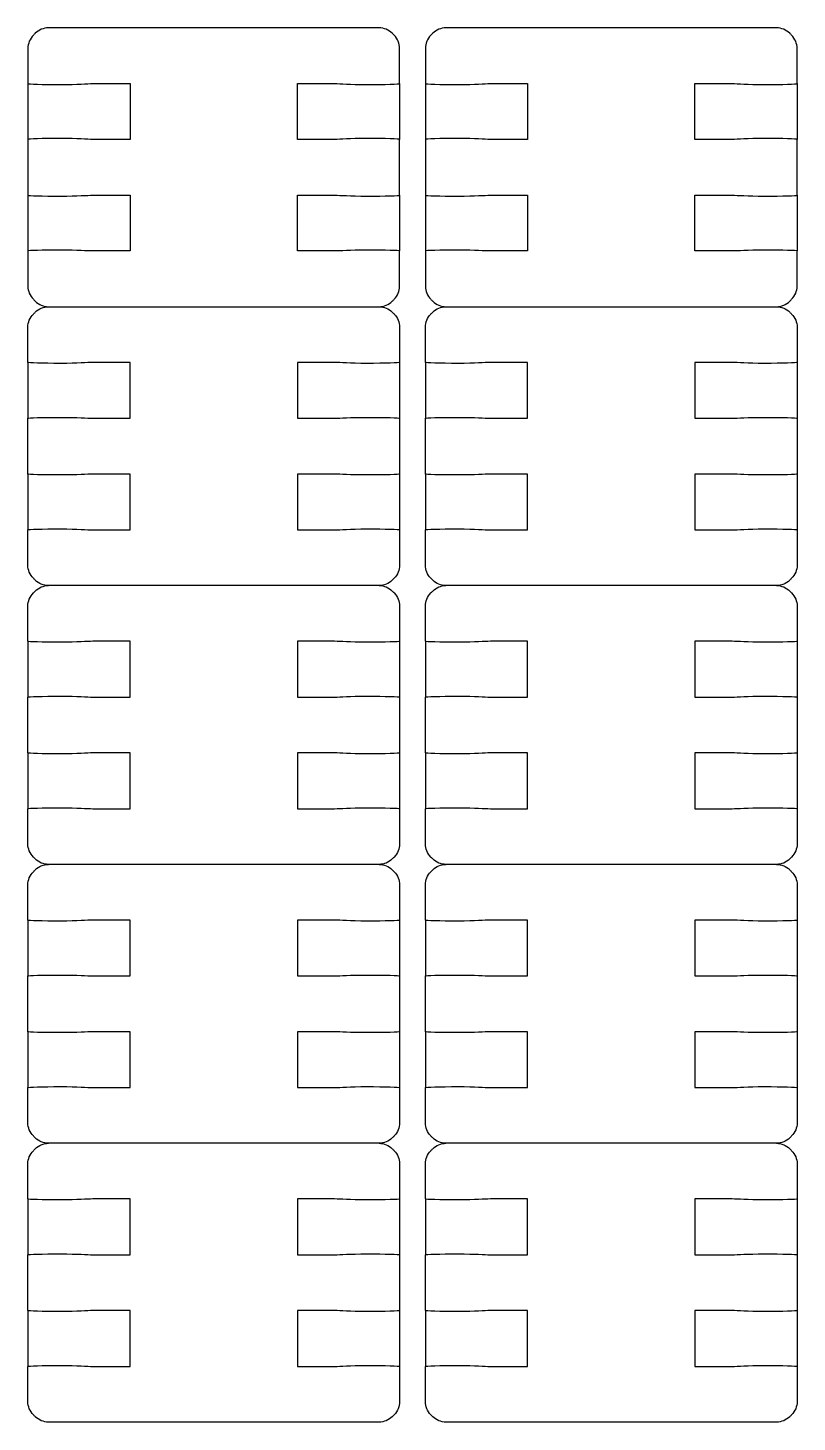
# Model space of a CAD drawing. Extents: x 0 to 410, y 0 to 300.
# Drawn here: x 319.2 to 360.6, y 50.4 to 125.4 of the extents above; entities that cross this region are included whole.
import ezdxf

# ---------------------------------------------------------------- set-up
doc = ezdxf.new("R2010")
doc.units = 0
doc.header["$MEASUREMENT"] = 0
doc.layers.add('DEFAULT', color=18, linetype='CONTINUOUS')

msp = doc.modelspace()

# ---------------------------------------------------------------- linework, layer by layer
at = {"layer": 'DEFAULT', "color": 1}
for points in [[(319.226, 122.383), (319.226, 119.383)], [(339.225, 122.383), (339.225, 119.383)], [(340.609, 122.383), (340.609, 119.383)], [(360.608, 122.383), (360.608, 119.383)], [(319.226, 116.379), (319.226, 113.379)], [(339.225, 116.379), (339.225, 113.379)], [(340.609, 116.379), (340.609, 113.379)], [(360.608, 116.379), (360.608, 113.379)], [(319.226, 107.38), (319.226, 104.38)], [(339.225, 107.38), (339.225, 104.38)], [(340.609, 107.38), (340.609, 104.38)], [(360.608, 107.38), (360.608, 104.38)], [(319.226, 101.375), (319.226, 98.375)], [(339.225, 101.375), (339.225, 98.375)], [(340.609, 101.375), (340.609, 98.375)], [(360.608, 101.375), (360.608, 98.375)], [(319.226, 92.376), (319.226, 89.376)], [(339.225, 92.376), (339.225, 89.376)], [(340.609, 92.376), (340.609, 89.376)], [(360.608, 92.376), (360.608, 89.376)], [(319.226, 86.372), (319.226, 83.372)], [(339.225, 86.372), (339.225, 83.372)], [(340.609, 86.372), (340.609, 83.372)], [(360.608, 86.372), (360.608, 83.372)], [(319.226, 77.372), (319.226, 74.372)], [(339.225, 77.372), (339.225, 74.372)], [(340.609, 77.372), (340.609, 74.372)], [(360.608, 77.372), (360.608, 74.372)], [(319.226, 71.368), (319.226, 68.368)], [(339.225, 71.368), (339.225, 68.368)], [(340.609, 71.368), (340.609, 68.368)], [(360.608, 71.368), (360.608, 68.368)], [(319.226, 62.369), (319.226, 59.369)], [(339.225, 62.369), (339.225, 59.369)], [(340.609, 62.369), (340.609, 59.369)], [(360.608, 62.369), (360.608, 59.369)], [(319.226, 56.364), (319.226, 53.364)], [(339.225, 56.364), (339.225, 53.364)], [(340.609, 56.364), (340.609, 53.364)], [(360.608, 56.364), (360.608, 53.364)]]:
    msp.add_lwpolyline(points, dxfattribs=at)
for points, knots in [([(324.726, 113.377), (324.726, 114.378), (324.726, 115.378), (324.726, 116.379), (324.059, 116.379), (323.392, 116.379), (322.726, 116.379), (322.391, 116.379), (321.943, 116.33), (320.976, 116.33), (320.009, 116.33), (319.226, 116.351), (319.226, 116.379), (319.226, 117.38), (319.226, 118.38), (319.226, 119.381), (319.226, 119.409), (320.009, 119.43), (320.976, 119.43), (321.943, 119.43), (322.391, 119.381), (322.726, 119.381), (323.392, 119.381), (324.059, 119.381), (324.726, 119.381), (324.726, 120.382), (324.726, 121.383), (324.726, 122.383), (324.059, 122.383), (323.392, 122.383), (322.726, 122.383), (322.391, 122.383), (321.943, 122.334), (320.976, 122.334), (320.009, 122.334), (319.226, 122.355), (319.226, 122.383), (319.226, 123.014), (319.226, 123.645), (319.226, 124.276), (319.226, 124.542), (319.332, 124.796), (319.519, 124.983), (319.554, 125.018), (319.59, 125.054), (319.625, 125.089), (319.812, 125.276), (320.066, 125.382), (320.332, 125.382), (326.261, 125.382), (332.19, 125.382), (338.12, 125.382), (338.385, 125.382), (338.639, 125.276), (338.826, 125.089), (338.862, 125.054), (338.897, 125.018), (338.932, 124.983), (339.12, 124.796), (339.225, 124.542), (339.225, 124.276), (339.225, 123.645), (339.225, 123.014), (339.225, 122.383), (339.225, 122.355), (338.442, 122.334), (337.475, 122.334), (336.509, 122.334), (336.061, 122.383), (335.726, 122.383), (335.06, 122.383), (334.394, 122.383), (333.729, 122.383), (333.729, 121.383), (333.729, 120.382), (333.729, 119.381), (334.394, 119.381), (335.06, 119.381), (335.726, 119.381), (336.061, 119.381), (336.509, 119.43), (337.475, 119.43), (338.442, 119.43), (339.225, 119.409), (339.225, 119.381), (339.225, 118.38), (339.225, 117.38), (339.225, 116.379), (339.225, 116.351), (338.442, 116.33), (337.475, 116.33), (336.509, 116.33), (336.061, 116.379), (335.726, 116.379), (335.06, 116.379), (334.394, 116.379), (333.729, 116.379), (333.729, 115.378), (333.729, 114.378), (333.729, 113.377), (334.394, 113.377), (335.06, 113.377), (335.726, 113.377), (336.061, 113.377), (336.509, 113.426), (337.475, 113.426), (338.442, 113.426), (339.225, 113.405), (339.225, 113.377), (339.225, 112.746), (339.225, 112.115), (339.225, 111.484), (339.225, 111.219), (339.12, 110.964), (338.932, 110.777), (338.897, 110.742), (338.862, 110.706), (338.826, 110.671), (338.639, 110.484), (338.385, 110.378), (338.12, 110.378), (332.19, 110.378), (326.261, 110.378), (320.332, 110.378), (320.066, 110.378), (319.812, 110.484), (319.625, 110.671), (319.59, 110.706), (319.554, 110.742), (319.519, 110.777), (319.332, 110.964), (319.226, 111.219), (319.226, 111.484), (319.226, 112.115), (319.226, 112.746), (319.226, 113.377), (319.226, 113.405), (320.009, 113.426), (320.976, 113.426), (321.943, 113.426), (322.391, 113.377), (322.726, 113.377), (323.392, 113.377), (324.059, 113.377), (324.726, 113.377)], [5.67, 5.67, 5.67, 5.67, 14.18, 14.18, 14.18, 19.85, 19.85, 19.85, 20.85, 20.85, 20.85, 21.85, 21.85, 21.85, 30.36, 30.36, 30.36, 31.36, 31.36, 31.36, 32.36, 32.36, 32.36, 38.03, 38.03, 38.03, 46.54, 46.54, 46.54, 52.21, 52.21, 52.21, 53.21, 53.21, 53.21, 54.21, 54.21, 54.21, 59.576, 59.576, 59.576, 60.576, 60.576, 60.576, 61.000264, 61.000264, 61.000264, 62.000264, 62.000264, 62.000264, 112.422264, 112.422264, 112.422264, 113.422264, 113.422264, 113.422264, 113.846528, 113.846528, 113.846528, 114.846528, 114.846528, 114.846528, 120.212528, 120.212528, 120.212528, 121.212528, 121.212528, 121.212528, 122.212528, 122.212528, 122.212528, 127.872528, 127.872528, 127.872528, 136.382528, 136.382528, 136.382528, 142.042528, 142.042528, 142.042528, 143.042528, 143.042528, 143.042528, 144.042528, 144.042528, 144.042528, 152.552528, 152.552528, 152.552528, 153.552528, 153.552528, 153.552528, 154.552528, 154.552528, 154.552528, 160.212528, 160.212528, 160.212528, 168.722528, 168.722528, 168.722528, 174.382528, 174.382528, 174.382528, 175.382528, 175.382528, 175.382528, 176.382528, 176.382528, 176.382528, 181.748528, 181.748528, 181.748528, 182.748528, 182.748528, 182.748528, 183.172792, 183.172792, 183.172792, 184.172792, 184.172792, 184.172792, 234.594792, 234.594792, 234.594792, 235.594792, 235.594792, 235.594792, 236.019056, 236.019056, 236.019056, 237.019056, 237.019056, 237.019056, 242.385056, 242.385056, 242.385056, 243.385056, 243.385056, 243.385056, 244.385056, 244.385056, 244.385056, 250.055056, 250.055056, 250.055056, 250.055056]), ([(346.109, 113.377), (346.109, 114.378), (346.109, 115.378), (346.109, 116.379), (345.442, 116.379), (344.775, 116.379), (344.109, 116.379), (343.773, 116.379), (343.325, 116.33), (342.359, 116.33), (341.392, 116.33), (340.609, 116.351), (340.609, 116.379), (340.609, 117.38), (340.609, 118.38), (340.609, 119.381), (340.609, 119.409), (341.392, 119.43), (342.359, 119.43), (343.325, 119.43), (343.773, 119.381), (344.109, 119.381), (344.775, 119.381), (345.442, 119.381), (346.109, 119.381), (346.109, 120.382), (346.109, 121.383), (346.109, 122.383), (345.442, 122.383), (344.775, 122.383), (344.109, 122.383), (343.773, 122.383), (343.325, 122.334), (342.359, 122.334), (341.392, 122.334), (340.609, 122.355), (340.609, 122.383), (340.609, 123.014), (340.609, 123.645), (340.609, 124.276), (340.609, 124.542), (340.715, 124.796), (340.902, 124.983), (340.937, 125.018), (340.972, 125.054), (341.008, 125.089), (341.195, 125.276), (341.449, 125.382), (341.715, 125.382), (347.644, 125.382), (353.573, 125.382), (359.502, 125.382), (359.768, 125.382), (360.022, 125.276), (360.209, 125.089), (360.245, 125.054), (360.28, 125.018), (360.315, 124.983), (360.503, 124.796), (360.608, 124.542), (360.608, 124.276), (360.608, 123.645), (360.608, 123.014), (360.608, 122.383), (360.608, 122.355), (359.825, 122.334), (358.858, 122.334), (357.892, 122.334), (357.444, 122.383), (357.108, 122.383), (356.443, 122.383), (355.777, 122.383), (355.112, 122.383), (355.112, 121.383), (355.112, 120.382), (355.112, 119.381), (355.777, 119.381), (356.443, 119.381), (357.108, 119.381), (357.444, 119.381), (357.892, 119.43), (358.858, 119.43), (359.825, 119.43), (360.608, 119.409), (360.608, 119.381), (360.608, 118.38), (360.608, 117.38), (360.608, 116.379), (360.608, 116.351), (359.825, 116.33), (358.858, 116.33), (357.892, 116.33), (357.444, 116.379), (357.108, 116.379), (356.443, 116.379), (355.777, 116.379), (355.112, 116.379), (355.112, 115.378), (355.112, 114.378), (355.112, 113.377), (355.777, 113.377), (356.443, 113.377), (357.108, 113.377), (357.444, 113.377), (357.892, 113.426), (358.858, 113.426), (359.825, 113.426), (360.608, 113.405), (360.608, 113.377), (360.608, 112.746), (360.608, 112.115), (360.608, 111.484), (360.608, 111.219), (360.503, 110.964), (360.315, 110.777), (360.28, 110.742), (360.245, 110.706), (360.209, 110.671), (360.022, 110.484), (359.768, 110.378), (359.502, 110.378), (353.573, 110.378), (347.644, 110.378), (341.715, 110.378), (341.449, 110.378), (341.195, 110.484), (341.008, 110.671), (340.972, 110.706), (340.937, 110.742), (340.902, 110.777), (340.715, 110.964), (340.609, 111.219), (340.609, 111.484), (340.609, 112.115), (340.609, 112.746), (340.609, 113.377), (340.609, 113.405), (341.392, 113.426), (342.359, 113.426), (343.325, 113.426), (343.773, 113.377), (344.109, 113.377), (344.775, 113.377), (345.442, 113.377), (346.109, 113.377)], [5.67, 5.67, 5.67, 5.67, 14.18, 14.18, 14.18, 19.85, 19.85, 19.85, 20.85, 20.85, 20.85, 21.85, 21.85, 21.85, 30.36, 30.36, 30.36, 31.36, 31.36, 31.36, 32.36, 32.36, 32.36, 38.03, 38.03, 38.03, 46.54, 46.54, 46.54, 52.21, 52.21, 52.21, 53.21, 53.21, 53.21, 54.21, 54.21, 54.21, 59.576, 59.576, 59.576, 60.576, 60.576, 60.576, 61.000264, 61.000264, 61.000264, 62.000264, 62.000264, 62.000264, 112.422264, 112.422264, 112.422264, 113.422264, 113.422264, 113.422264, 113.846528, 113.846528, 113.846528, 114.846528, 114.846528, 114.846528, 120.212528, 120.212528, 120.212528, 121.212528, 121.212528, 121.212528, 122.212528, 122.212528, 122.212528, 127.872528, 127.872528, 127.872528, 136.382528, 136.382528, 136.382528, 142.042528, 142.042528, 142.042528, 143.042528, 143.042528, 143.042528, 144.042528, 144.042528, 144.042528, 152.552528, 152.552528, 152.552528, 153.552528, 153.552528, 153.552528, 154.552528, 154.552528, 154.552528, 160.212528, 160.212528, 160.212528, 168.722528, 168.722528, 168.722528, 174.382528, 174.382528, 174.382528, 175.382528, 175.382528, 175.382528, 176.382528, 176.382528, 176.382528, 181.748528, 181.748528, 181.748528, 182.748528, 182.748528, 182.748528, 183.172792, 183.172792, 183.172792, 184.172792, 184.172792, 184.172792, 234.594792, 234.594792, 234.594792, 235.594792, 235.594792, 235.594792, 236.019056, 236.019056, 236.019056, 237.019056, 237.019056, 237.019056, 242.385056, 242.385056, 242.385056, 243.385056, 243.385056, 243.385056, 244.385056, 244.385056, 244.385056, 250.055056, 250.055056, 250.055056, 250.055056]), ([(338.119, 110.378), (338.385, 110.378), (338.639, 110.273), (338.826, 110.085), (338.862, 110.05), (338.897, 110.015), (338.932, 109.98), (339.12, 109.792), (339.225, 109.538), (339.225, 109.273), (339.225, 108.642), (339.225, 108.011), (339.225, 107.38), (339.225, 107.351), (338.442, 107.33), (337.475, 107.33), (336.509, 107.33), (336.061, 107.38), (335.726, 107.38), (335.06, 107.38), (334.394, 107.38), (333.729, 107.38), (333.729, 106.379), (333.729, 105.378), (333.729, 104.377), (334.394, 104.377), (335.06, 104.377), (335.726, 104.377), (336.061, 104.377), (336.509, 104.427), (337.475, 104.427), (338.442, 104.427), (339.225, 104.406), (339.225, 104.377), (339.225, 103.377), (339.225, 102.376), (339.225, 101.375), (339.225, 101.347), (338.442, 101.326), (337.475, 101.326), (336.509, 101.326), (336.061, 101.375), (335.726, 101.375), (335.06, 101.375), (334.394, 101.375), (333.729, 101.375), (333.729, 100.375), (333.729, 99.374), (333.729, 98.373), (334.394, 98.373), (335.06, 98.373), (335.726, 98.373), (336.061, 98.373), (336.509, 98.423), (337.475, 98.423), (338.442, 98.423), (339.225, 98.401), (339.225, 98.373), (339.225, 97.742), (339.225, 97.111), (339.225, 96.48), (339.225, 96.215), (339.12, 95.961), (338.932, 95.773), (338.897, 95.738), (338.862, 95.703), (338.826, 95.667), (338.639, 95.48), (338.385, 95.375), (338.119, 95.375), (332.19, 95.375), (326.261, 95.375), (320.332, 95.375), (320.067, 95.375), (319.812, 95.48), (319.625, 95.667), (319.589, 95.703), (319.554, 95.738), (319.519, 95.773), (319.332, 95.961), (319.226, 96.215), (319.226, 96.48), (319.226, 97.111), (319.226, 97.742), (319.226, 98.373), (319.226, 98.401), (320.009, 98.423), (320.976, 98.423), (321.942, 98.423), (322.391, 98.373), (322.726, 98.373), (323.392, 98.373), (324.059, 98.373), (324.726, 98.373), (324.726, 99.374), (324.726, 100.375), (324.726, 101.375), (324.059, 101.375), (323.392, 101.375), (322.726, 101.375), (322.391, 101.375), (321.942, 101.326), (320.976, 101.326), (320.009, 101.326), (319.226, 101.347), (319.226, 101.375), (319.226, 102.376), (319.226, 103.377), (319.226, 104.377), (319.226, 104.406), (320.009, 104.427), (320.976, 104.427), (321.942, 104.427), (322.391, 104.377), (322.726, 104.377), (323.392, 104.377), (324.059, 104.377), (324.726, 104.377), (324.726, 105.378), (324.726, 106.379), (324.726, 107.38), (324.059, 107.38), (323.392, 107.38), (322.726, 107.38), (322.391, 107.38), (321.942, 107.33), (320.976, 107.33), (320.009, 107.33), (319.226, 107.351), (319.226, 107.38), (319.226, 108.011), (319.226, 108.642), (319.226, 109.273), (319.226, 109.538), (319.332, 109.792), (319.519, 109.98), (319.554, 110.015), (319.589, 110.05), (319.625, 110.085), (319.812, 110.273), (320.067, 110.378), (320.332, 110.378)], [0, 0, 0, 0, 1, 1, 1, 1.424264, 1.424264, 1.424264, 2.424264, 2.424264, 2.424264, 7.790264, 7.790264, 7.790264, 8.790264, 8.790264, 8.790264, 9.790264, 9.790264, 9.790264, 15.450264, 15.450264, 15.450264, 23.960264, 23.960264, 23.960264, 29.620264, 29.620264, 29.620264, 30.620264, 30.620264, 30.620264, 31.620264, 31.620264, 31.620264, 40.130264, 40.130264, 40.130264, 41.130264, 41.130264, 41.130264, 42.130264, 42.130264, 42.130264, 47.790264, 47.790264, 47.790264, 56.300264, 56.300264, 56.300264, 61.960264, 61.960264, 61.960264, 62.960264, 62.960264, 62.960264, 63.960264, 63.960264, 63.960264, 69.326264, 69.326264, 69.326264, 70.326264, 70.326264, 70.326264, 70.750528, 70.750528, 70.750528, 71.750528, 71.750528, 71.750528, 122.172528, 122.172528, 122.172528, 123.172528, 123.172528, 123.172528, 123.596792, 123.596792, 123.596792, 124.596792, 124.596792, 124.596792, 129.962792, 129.962792, 129.962792, 130.962792, 130.962792, 130.962792, 131.962792, 131.962792, 131.962792, 137.632792, 137.632792, 137.632792, 146.142792, 146.142792, 146.142792, 151.812792, 151.812792, 151.812792, 152.812792, 152.812792, 152.812792, 153.812792, 153.812792, 153.812792, 162.322792, 162.322792, 162.322792, 163.322792, 163.322792, 163.322792, 164.322792, 164.322792, 164.322792, 169.992792, 169.992792, 169.992792, 178.502792, 178.502792, 178.502792, 184.172792, 184.172792, 184.172792, 185.172792, 185.172792, 185.172792, 186.172792, 186.172792, 186.172792, 191.538792, 191.538792, 191.538792, 192.538792, 192.538792, 192.538792, 192.963056, 192.963056, 192.963056, 193.963056, 193.963056, 193.963056, 193.963056]), ([(359.502, 110.378), (359.768, 110.378), (360.022, 110.273), (360.209, 110.085), (360.245, 110.05), (360.28, 110.015), (360.315, 109.98), (360.502, 109.792), (360.608, 109.538), (360.608, 109.273), (360.608, 108.642), (360.608, 108.011), (360.608, 107.38), (360.608, 107.351), (359.825, 107.33), (358.858, 107.33), (357.892, 107.33), (357.444, 107.38), (357.108, 107.38), (356.443, 107.38), (355.777, 107.38), (355.112, 107.38), (355.112, 106.379), (355.112, 105.378), (355.112, 104.377), (355.777, 104.377), (356.443, 104.377), (357.108, 104.377), (357.444, 104.377), (357.892, 104.427), (358.858, 104.427), (359.825, 104.427), (360.608, 104.406), (360.608, 104.377), (360.608, 103.377), (360.608, 102.376), (360.608, 101.375), (360.608, 101.347), (359.825, 101.326), (358.858, 101.326), (357.892, 101.326), (357.444, 101.375), (357.108, 101.375), (356.443, 101.375), (355.777, 101.375), (355.112, 101.375), (355.112, 100.375), (355.112, 99.374), (355.112, 98.373), (355.777, 98.373), (356.443, 98.373), (357.108, 98.373), (357.444, 98.373), (357.892, 98.423), (358.858, 98.423), (359.825, 98.423), (360.608, 98.401), (360.608, 98.373), (360.608, 97.742), (360.608, 97.111), (360.608, 96.48), (360.608, 96.215), (360.502, 95.961), (360.315, 95.773), (360.28, 95.738), (360.245, 95.703), (360.209, 95.667), (360.022, 95.48), (359.768, 95.375), (359.502, 95.375), (353.573, 95.375), (347.644, 95.375), (341.715, 95.375), (341.449, 95.375), (341.195, 95.48), (341.008, 95.667), (340.972, 95.703), (340.937, 95.738), (340.902, 95.773), (340.714, 95.961), (340.609, 96.215), (340.609, 96.48), (340.609, 97.111), (340.609, 97.742), (340.609, 98.373), (340.609, 98.401), (341.392, 98.423), (342.359, 98.423), (343.325, 98.423), (343.773, 98.373), (344.109, 98.373), (344.775, 98.373), (345.442, 98.373), (346.109, 98.373), (346.109, 99.374), (346.109, 100.375), (346.109, 101.375), (345.442, 101.375), (344.775, 101.375), (344.109, 101.375), (343.773, 101.375), (343.325, 101.326), (342.359, 101.326), (341.392, 101.326), (340.609, 101.347), (340.609, 101.375), (340.609, 102.376), (340.609, 103.377), (340.609, 104.377), (340.609, 104.406), (341.392, 104.427), (342.359, 104.427), (343.325, 104.427), (343.773, 104.377), (344.109, 104.377), (344.775, 104.377), (345.442, 104.377), (346.109, 104.377), (346.109, 105.378), (346.109, 106.379), (346.109, 107.38), (345.442, 107.38), (344.775, 107.38), (344.109, 107.38), (343.773, 107.38), (343.325, 107.33), (342.359, 107.33), (341.392, 107.33), (340.609, 107.351), (340.609, 107.38), (340.609, 108.011), (340.609, 108.642), (340.609, 109.273), (340.609, 109.538), (340.714, 109.792), (340.902, 109.98), (340.937, 110.015), (340.972, 110.05), (341.008, 110.085), (341.195, 110.273), (341.449, 110.378), (341.715, 110.378)], [0, 0, 0, 0, 1, 1, 1, 1.424264, 1.424264, 1.424264, 2.424264, 2.424264, 2.424264, 7.790264, 7.790264, 7.790264, 8.790264, 8.790264, 8.790264, 9.790264, 9.790264, 9.790264, 15.450264, 15.450264, 15.450264, 23.960264, 23.960264, 23.960264, 29.620264, 29.620264, 29.620264, 30.620264, 30.620264, 30.620264, 31.620264, 31.620264, 31.620264, 40.130264, 40.130264, 40.130264, 41.130264, 41.130264, 41.130264, 42.130264, 42.130264, 42.130264, 47.790264, 47.790264, 47.790264, 56.300264, 56.300264, 56.300264, 61.960264, 61.960264, 61.960264, 62.960264, 62.960264, 62.960264, 63.960264, 63.960264, 63.960264, 69.326264, 69.326264, 69.326264, 70.326264, 70.326264, 70.326264, 70.750528, 70.750528, 70.750528, 71.750528, 71.750528, 71.750528, 122.172528, 122.172528, 122.172528, 123.172528, 123.172528, 123.172528, 123.596792, 123.596792, 123.596792, 124.596792, 124.596792, 124.596792, 129.962792, 129.962792, 129.962792, 130.962792, 130.962792, 130.962792, 131.962792, 131.962792, 131.962792, 137.632792, 137.632792, 137.632792, 146.142792, 146.142792, 146.142792, 151.812792, 151.812792, 151.812792, 152.812792, 152.812792, 152.812792, 153.812792, 153.812792, 153.812792, 162.322792, 162.322792, 162.322792, 163.322792, 163.322792, 163.322792, 164.322792, 164.322792, 164.322792, 169.992792, 169.992792, 169.992792, 178.502792, 178.502792, 178.502792, 184.172792, 184.172792, 184.172792, 185.172792, 185.172792, 185.172792, 186.172792, 186.172792, 186.172792, 191.538792, 191.538792, 191.538792, 192.538792, 192.538792, 192.538792, 192.963056, 192.963056, 192.963056, 193.963056, 193.963056, 193.963056, 193.963056]), ([(338.119, 95.375), (338.385, 95.375), (338.639, 95.269), (338.826, 95.082), (338.862, 95.046), (338.897, 95.011), (338.932, 94.976), (339.12, 94.789), (339.225, 94.534), (339.225, 94.269), (339.225, 93.638), (339.225, 93.007), (339.225, 92.376), (339.225, 92.348), (338.442, 92.327), (337.475, 92.327), (336.509, 92.327), (336.061, 92.376), (335.726, 92.376), (335.06, 92.376), (334.394, 92.376), (333.729, 92.376), (333.729, 91.375), (333.729, 90.375), (333.729, 89.374), (334.394, 89.374), (335.06, 89.374), (335.726, 89.374), (336.061, 89.374), (336.509, 89.423), (337.475, 89.423), (338.442, 89.423), (339.225, 89.402), (339.225, 89.374), (339.225, 88.373), (339.225, 87.372), (339.225, 86.372), (339.225, 86.343), (338.442, 86.322), (337.475, 86.322), (336.509, 86.322), (336.061, 86.372), (335.726, 86.372), (335.06, 86.372), (334.394, 86.372), (333.729, 86.372), (333.729, 85.371), (333.729, 84.37), (333.729, 83.37), (334.394, 83.37), (335.06, 83.37), (335.726, 83.37), (336.061, 83.37), (336.509, 83.419), (337.475, 83.419), (338.442, 83.419), (339.225, 83.398), (339.225, 83.37), (339.225, 82.739), (339.225, 82.108), (339.225, 81.477), (339.225, 81.211), (339.12, 80.957), (338.932, 80.77), (338.897, 80.734), (338.862, 80.699), (338.826, 80.664), (338.639, 80.476), (338.385, 80.371), (338.119, 80.371), (332.19, 80.371), (326.261, 80.371), (320.332, 80.371), (320.066, 80.371), (319.812, 80.476), (319.625, 80.664), (319.589, 80.699), (319.554, 80.734), (319.519, 80.77), (319.332, 80.957), (319.226, 81.211), (319.226, 81.477), (319.226, 82.108), (319.226, 82.739), (319.226, 83.37), (319.226, 83.398), (320.009, 83.419), (320.976, 83.419), (321.942, 83.419), (322.391, 83.37), (322.726, 83.37), (323.392, 83.37), (324.059, 83.37), (324.726, 83.37), (324.726, 84.37), (324.726, 85.371), (324.726, 86.372), (324.059, 86.372), (323.392, 86.372), (322.726, 86.372), (322.391, 86.372), (321.942, 86.322), (320.976, 86.322), (320.009, 86.322), (319.226, 86.343), (319.226, 86.372), (319.226, 87.372), (319.226, 88.373), (319.226, 89.374), (319.226, 89.402), (320.009, 89.423), (320.976, 89.423), (321.942, 89.423), (322.391, 89.374), (322.726, 89.374), (323.392, 89.374), (324.059, 89.374), (324.726, 89.374), (324.726, 90.375), (324.726, 91.375), (324.726, 92.376), (324.059, 92.376), (323.392, 92.376), (322.726, 92.376), (322.391, 92.376), (321.942, 92.327), (320.976, 92.327), (320.009, 92.327), (319.226, 92.348), (319.226, 92.376), (319.226, 93.007), (319.226, 93.638), (319.226, 94.269), (319.226, 94.534), (319.332, 94.789), (319.519, 94.976), (319.554, 95.011), (319.589, 95.046), (319.625, 95.082), (319.812, 95.269), (320.067, 95.375), (320.332, 95.375)], [0, 0, 0, 0, 1, 1, 1, 1.424264, 1.424264, 1.424264, 2.424264, 2.424264, 2.424264, 7.790264, 7.790264, 7.790264, 8.790264, 8.790264, 8.790264, 9.790264, 9.790264, 9.790264, 15.450264, 15.450264, 15.450264, 23.960264, 23.960264, 23.960264, 29.620264, 29.620264, 29.620264, 30.620264, 30.620264, 30.620264, 31.620264, 31.620264, 31.620264, 40.130264, 40.130264, 40.130264, 41.130264, 41.130264, 41.130264, 42.130264, 42.130264, 42.130264, 47.790264, 47.790264, 47.790264, 56.300264, 56.300264, 56.300264, 61.960264, 61.960264, 61.960264, 62.960264, 62.960264, 62.960264, 63.960264, 63.960264, 63.960264, 69.326264, 69.326264, 69.326264, 70.326264, 70.326264, 70.326264, 70.750528, 70.750528, 70.750528, 71.750528, 71.750528, 71.750528, 122.172528, 122.172528, 122.172528, 123.172528, 123.172528, 123.172528, 123.596792, 123.596792, 123.596792, 124.596792, 124.596792, 124.596792, 129.962792, 129.962792, 129.962792, 130.962792, 130.962792, 130.962792, 131.962792, 131.962792, 131.962792, 137.632792, 137.632792, 137.632792, 146.142792, 146.142792, 146.142792, 151.812792, 151.812792, 151.812792, 152.812792, 152.812792, 152.812792, 153.812792, 153.812792, 153.812792, 162.322792, 162.322792, 162.322792, 163.322792, 163.322792, 163.322792, 164.322792, 164.322792, 164.322792, 169.992792, 169.992792, 169.992792, 178.502792, 178.502792, 178.502792, 184.172792, 184.172792, 184.172792, 185.172792, 185.172792, 185.172792, 186.172792, 186.172792, 186.172792, 191.538792, 191.538792, 191.538792, 192.538792, 192.538792, 192.538792, 192.963056, 192.963056, 192.963056, 193.963056, 193.963056, 193.963056, 193.963056]), ([(359.502, 95.375), (359.768, 95.375), (360.022, 95.269), (360.209, 95.082), (360.245, 95.046), (360.28, 95.011), (360.315, 94.976), (360.502, 94.789), (360.608, 94.534), (360.608, 94.269), (360.608, 93.638), (360.608, 93.007), (360.608, 92.376), (360.608, 92.348), (359.825, 92.327), (358.858, 92.327), (357.892, 92.327), (357.444, 92.376), (357.108, 92.376), (356.443, 92.376), (355.777, 92.376), (355.112, 92.376), (355.112, 91.375), (355.112, 90.375), (355.112, 89.374), (355.777, 89.374), (356.443, 89.374), (357.108, 89.374), (357.444, 89.374), (357.892, 89.423), (358.858, 89.423), (359.825, 89.423), (360.608, 89.402), (360.608, 89.374), (360.608, 88.373), (360.608, 87.372), (360.608, 86.372), (360.608, 86.343), (359.825, 86.322), (358.858, 86.322), (357.892, 86.322), (357.444, 86.372), (357.108, 86.372), (356.443, 86.372), (355.777, 86.372), (355.112, 86.372), (355.112, 85.371), (355.112, 84.37), (355.112, 83.37), (355.777, 83.37), (356.443, 83.37), (357.108, 83.37), (357.444, 83.37), (357.892, 83.419), (358.858, 83.419), (359.825, 83.419), (360.608, 83.398), (360.608, 83.37), (360.608, 82.739), (360.608, 82.108), (360.608, 81.477), (360.608, 81.211), (360.502, 80.957), (360.315, 80.77), (360.28, 80.734), (360.245, 80.699), (360.209, 80.664), (360.022, 80.476), (359.768, 80.371), (359.502, 80.371), (353.573, 80.371), (347.644, 80.371), (341.715, 80.371), (341.449, 80.371), (341.195, 80.476), (341.008, 80.664), (340.972, 80.699), (340.937, 80.734), (340.902, 80.77), (340.714, 80.957), (340.609, 81.211), (340.609, 81.477), (340.609, 82.108), (340.609, 82.739), (340.609, 83.37), (340.609, 83.398), (341.392, 83.419), (342.359, 83.419), (343.325, 83.419), (343.773, 83.37), (344.109, 83.37), (344.775, 83.37), (345.442, 83.37), (346.109, 83.37), (346.109, 84.37), (346.109, 85.371), (346.109, 86.372), (345.442, 86.372), (344.775, 86.372), (344.109, 86.372), (343.773, 86.372), (343.325, 86.322), (342.359, 86.322), (341.392, 86.322), (340.609, 86.343), (340.609, 86.372), (340.609, 87.372), (340.609, 88.373), (340.609, 89.374), (340.609, 89.402), (341.392, 89.423), (342.359, 89.423), (343.325, 89.423), (343.773, 89.374), (344.109, 89.374), (344.775, 89.374), (345.442, 89.374), (346.109, 89.374), (346.109, 90.375), (346.109, 91.375), (346.109, 92.376), (345.442, 92.376), (344.775, 92.376), (344.109, 92.376), (343.773, 92.376), (343.325, 92.327), (342.359, 92.327), (341.392, 92.327), (340.609, 92.348), (340.609, 92.376), (340.609, 93.007), (340.609, 93.638), (340.609, 94.269), (340.609, 94.534), (340.714, 94.789), (340.902, 94.976), (340.937, 95.011), (340.972, 95.046), (341.008, 95.082), (341.195, 95.269), (341.449, 95.375), (341.715, 95.375)], [0, 0, 0, 0, 1, 1, 1, 1.424264, 1.424264, 1.424264, 2.424264, 2.424264, 2.424264, 7.790264, 7.790264, 7.790264, 8.790264, 8.790264, 8.790264, 9.790264, 9.790264, 9.790264, 15.450264, 15.450264, 15.450264, 23.960264, 23.960264, 23.960264, 29.620264, 29.620264, 29.620264, 30.620264, 30.620264, 30.620264, 31.620264, 31.620264, 31.620264, 40.130264, 40.130264, 40.130264, 41.130264, 41.130264, 41.130264, 42.130264, 42.130264, 42.130264, 47.790264, 47.790264, 47.790264, 56.300264, 56.300264, 56.300264, 61.960264, 61.960264, 61.960264, 62.960264, 62.960264, 62.960264, 63.960264, 63.960264, 63.960264, 69.326264, 69.326264, 69.326264, 70.326264, 70.326264, 70.326264, 70.750528, 70.750528, 70.750528, 71.750528, 71.750528, 71.750528, 122.172528, 122.172528, 122.172528, 123.172528, 123.172528, 123.172528, 123.596792, 123.596792, 123.596792, 124.596792, 124.596792, 124.596792, 129.962792, 129.962792, 129.962792, 130.962792, 130.962792, 130.962792, 131.962792, 131.962792, 131.962792, 137.632792, 137.632792, 137.632792, 146.142792, 146.142792, 146.142792, 151.812792, 151.812792, 151.812792, 152.812792, 152.812792, 152.812792, 153.812792, 153.812792, 153.812792, 162.322792, 162.322792, 162.322792, 163.322792, 163.322792, 163.322792, 164.322792, 164.322792, 164.322792, 169.992792, 169.992792, 169.992792, 178.502792, 178.502792, 178.502792, 184.172792, 184.172792, 184.172792, 185.172792, 185.172792, 185.172792, 186.172792, 186.172792, 186.172792, 191.538792, 191.538792, 191.538792, 192.538792, 192.538792, 192.538792, 192.963056, 192.963056, 192.963056, 193.963056, 193.963056, 193.963056, 193.963056]), ([(338.119, 80.371), (338.385, 80.371), (338.639, 80.265), (338.826, 80.078), (338.862, 80.043), (338.897, 80.008), (338.932, 79.972), (339.12, 79.785), (339.225, 79.531), (339.225, 79.265), (339.225, 78.634), (339.225, 78.003), (339.225, 77.372), (339.225, 77.344), (338.442, 77.323), (337.475, 77.323), (336.509, 77.323), (336.061, 77.372), (335.725, 77.372), (335.06, 77.372), (334.394, 77.372), (333.729, 77.372), (333.729, 76.372), (333.729, 75.371), (333.729, 74.37), (334.394, 74.37), (335.06, 74.37), (335.725, 74.37), (336.061, 74.37), (336.509, 74.42), (337.475, 74.42), (338.442, 74.42), (339.225, 74.398), (339.225, 74.37), (339.225, 73.369), (339.225, 72.369), (339.225, 71.368), (339.225, 71.34), (338.442, 71.319), (337.475, 71.319), (336.509, 71.319), (336.061, 71.368), (335.725, 71.368), (335.06, 71.368), (334.394, 71.368), (333.729, 71.368), (333.729, 70.367), (333.729, 69.367), (333.729, 68.366), (334.394, 68.366), (335.06, 68.366), (335.725, 68.366), (336.061, 68.366), (336.509, 68.415), (337.475, 68.415), (338.442, 68.415), (339.225, 68.394), (339.225, 68.366), (339.225, 67.735), (339.225, 67.104), (339.225, 66.473), (339.225, 66.208), (339.12, 65.953), (338.932, 65.766), (338.897, 65.731), (338.862, 65.695), (338.826, 65.66), (338.639, 65.473), (338.385, 65.367), (338.119, 65.367), (332.19, 65.367), (326.261, 65.367), (320.332, 65.367), (320.066, 65.367), (319.812, 65.473), (319.625, 65.66), (319.589, 65.695), (319.554, 65.731), (319.519, 65.766), (319.332, 65.953), (319.226, 66.208), (319.226, 66.473), (319.226, 67.104), (319.226, 67.735), (319.226, 68.366), (319.226, 68.394), (320.009, 68.415), (320.976, 68.415), (321.942, 68.415), (322.39, 68.366), (322.726, 68.366), (323.392, 68.366), (324.059, 68.366), (324.726, 68.366), (324.726, 69.367), (324.726, 70.367), (324.726, 71.368), (324.059, 71.368), (323.392, 71.368), (322.726, 71.368), (322.39, 71.368), (321.942, 71.319), (320.976, 71.319), (320.009, 71.319), (319.226, 71.34), (319.226, 71.368), (319.226, 72.369), (319.226, 73.369), (319.226, 74.37), (319.226, 74.398), (320.009, 74.42), (320.976, 74.42), (321.942, 74.42), (322.39, 74.37), (322.726, 74.37), (323.392, 74.37), (324.059, 74.37), (324.726, 74.37), (324.726, 75.371), (324.726, 76.372), (324.726, 77.372), (324.059, 77.372), (323.392, 77.372), (322.726, 77.372), (322.39, 77.372), (321.942, 77.323), (320.976, 77.323), (320.009, 77.323), (319.226, 77.344), (319.226, 77.372), (319.226, 78.003), (319.226, 78.634), (319.226, 79.265), (319.226, 79.531), (319.332, 79.785), (319.519, 79.972), (319.554, 80.008), (319.589, 80.043), (319.625, 80.078), (319.812, 80.265), (320.066, 80.371), (320.332, 80.371)], [0, 0, 0, 0, 1, 1, 1, 1.424264, 1.424264, 1.424264, 2.424264, 2.424264, 2.424264, 7.790264, 7.790264, 7.790264, 8.790264, 8.790264, 8.790264, 9.790264, 9.790264, 9.790264, 15.450264, 15.450264, 15.450264, 23.960264, 23.960264, 23.960264, 29.620264, 29.620264, 29.620264, 30.620264, 30.620264, 30.620264, 31.620264, 31.620264, 31.620264, 40.130264, 40.130264, 40.130264, 41.130264, 41.130264, 41.130264, 42.130264, 42.130264, 42.130264, 47.790264, 47.790264, 47.790264, 56.300264, 56.300264, 56.300264, 61.960264, 61.960264, 61.960264, 62.960264, 62.960264, 62.960264, 63.960264, 63.960264, 63.960264, 69.326264, 69.326264, 69.326264, 70.326264, 70.326264, 70.326264, 70.750528, 70.750528, 70.750528, 71.750528, 71.750528, 71.750528, 122.172528, 122.172528, 122.172528, 123.172528, 123.172528, 123.172528, 123.596792, 123.596792, 123.596792, 124.596792, 124.596792, 124.596792, 129.962792, 129.962792, 129.962792, 130.962792, 130.962792, 130.962792, 131.962792, 131.962792, 131.962792, 137.632792, 137.632792, 137.632792, 146.142792, 146.142792, 146.142792, 151.812792, 151.812792, 151.812792, 152.812792, 152.812792, 152.812792, 153.812792, 153.812792, 153.812792, 162.322792, 162.322792, 162.322792, 163.322792, 163.322792, 163.322792, 164.322792, 164.322792, 164.322792, 169.992792, 169.992792, 169.992792, 178.502792, 178.502792, 178.502792, 184.172792, 184.172792, 184.172792, 185.172792, 185.172792, 185.172792, 186.172792, 186.172792, 186.172792, 191.538792, 191.538792, 191.538792, 192.538792, 192.538792, 192.538792, 192.963056, 192.963056, 192.963056, 193.963056, 193.963056, 193.963056, 193.963056]), ([(359.502, 80.371), (359.768, 80.371), (360.022, 80.265), (360.209, 80.078), (360.245, 80.043), (360.28, 80.008), (360.315, 79.972), (360.502, 79.785), (360.608, 79.531), (360.608, 79.265), (360.608, 78.634), (360.608, 78.003), (360.608, 77.372), (360.608, 77.344), (359.825, 77.323), (358.858, 77.323), (357.892, 77.323), (357.444, 77.372), (357.108, 77.372), (356.443, 77.372), (355.777, 77.372), (355.112, 77.372), (355.112, 76.372), (355.112, 75.371), (355.112, 74.37), (355.777, 74.37), (356.443, 74.37), (357.108, 74.37), (357.444, 74.37), (357.892, 74.42), (358.858, 74.42), (359.825, 74.42), (360.608, 74.398), (360.608, 74.37), (360.608, 73.369), (360.608, 72.369), (360.608, 71.368), (360.608, 71.34), (359.825, 71.319), (358.858, 71.319), (357.892, 71.319), (357.444, 71.368), (357.108, 71.368), (356.443, 71.368), (355.777, 71.368), (355.112, 71.368), (355.112, 70.367), (355.112, 69.367), (355.112, 68.366), (355.777, 68.366), (356.443, 68.366), (357.108, 68.366), (357.444, 68.366), (357.892, 68.415), (358.858, 68.415), (359.825, 68.415), (360.608, 68.394), (360.608, 68.366), (360.608, 67.735), (360.608, 67.104), (360.608, 66.473), (360.608, 66.208), (360.502, 65.953), (360.315, 65.766), (360.28, 65.731), (360.245, 65.695), (360.209, 65.66), (360.022, 65.473), (359.768, 65.367), (359.502, 65.367), (353.573, 65.367), (347.644, 65.367), (341.715, 65.367), (341.449, 65.367), (341.195, 65.473), (341.008, 65.66), (340.972, 65.695), (340.937, 65.731), (340.902, 65.766), (340.714, 65.953), (340.609, 66.208), (340.609, 66.473), (340.609, 67.104), (340.609, 67.735), (340.609, 68.366), (340.609, 68.394), (341.392, 68.415), (342.359, 68.415), (343.325, 68.415), (343.773, 68.366), (344.109, 68.366), (344.775, 68.366), (345.442, 68.366), (346.109, 68.366), (346.109, 69.367), (346.109, 70.367), (346.109, 71.368), (345.442, 71.368), (344.775, 71.368), (344.109, 71.368), (343.773, 71.368), (343.325, 71.319), (342.359, 71.319), (341.392, 71.319), (340.609, 71.34), (340.609, 71.368), (340.609, 72.369), (340.609, 73.369), (340.609, 74.37), (340.609, 74.398), (341.392, 74.42), (342.359, 74.42), (343.325, 74.42), (343.773, 74.37), (344.109, 74.37), (344.775, 74.37), (345.442, 74.37), (346.109, 74.37), (346.109, 75.371), (346.109, 76.372), (346.109, 77.372), (345.442, 77.372), (344.775, 77.372), (344.109, 77.372), (343.773, 77.372), (343.325, 77.323), (342.359, 77.323), (341.392, 77.323), (340.609, 77.344), (340.609, 77.372), (340.609, 78.003), (340.609, 78.634), (340.609, 79.265), (340.609, 79.531), (340.714, 79.785), (340.902, 79.972), (340.937, 80.008), (340.972, 80.043), (341.008, 80.078), (341.195, 80.265), (341.449, 80.371), (341.715, 80.371)], [0, 0, 0, 0, 1, 1, 1, 1.424264, 1.424264, 1.424264, 2.424264, 2.424264, 2.424264, 7.790264, 7.790264, 7.790264, 8.790264, 8.790264, 8.790264, 9.790264, 9.790264, 9.790264, 15.450264, 15.450264, 15.450264, 23.960264, 23.960264, 23.960264, 29.620264, 29.620264, 29.620264, 30.620264, 30.620264, 30.620264, 31.620264, 31.620264, 31.620264, 40.130264, 40.130264, 40.130264, 41.130264, 41.130264, 41.130264, 42.130264, 42.130264, 42.130264, 47.790264, 47.790264, 47.790264, 56.300264, 56.300264, 56.300264, 61.960264, 61.960264, 61.960264, 62.960264, 62.960264, 62.960264, 63.960264, 63.960264, 63.960264, 69.326264, 69.326264, 69.326264, 70.326264, 70.326264, 70.326264, 70.750528, 70.750528, 70.750528, 71.750528, 71.750528, 71.750528, 122.172528, 122.172528, 122.172528, 123.172528, 123.172528, 123.172528, 123.596792, 123.596792, 123.596792, 124.596792, 124.596792, 124.596792, 129.962792, 129.962792, 129.962792, 130.962792, 130.962792, 130.962792, 131.962792, 131.962792, 131.962792, 137.632792, 137.632792, 137.632792, 146.142792, 146.142792, 146.142792, 151.812792, 151.812792, 151.812792, 152.812792, 152.812792, 152.812792, 153.812792, 153.812792, 153.812792, 162.322792, 162.322792, 162.322792, 163.322792, 163.322792, 163.322792, 164.322792, 164.322792, 164.322792, 169.992792, 169.992792, 169.992792, 178.502792, 178.502792, 178.502792, 184.172792, 184.172792, 184.172792, 185.172792, 185.172792, 185.172792, 186.172792, 186.172792, 186.172792, 191.538792, 191.538792, 191.538792, 192.538792, 192.538792, 192.538792, 192.963056, 192.963056, 192.963056, 193.963056, 193.963056, 193.963056, 193.963056]), ([(338.119, 65.367), (338.385, 65.367), (338.639, 65.262), (338.826, 65.074), (338.862, 65.039), (338.897, 65.004), (338.932, 64.969), (339.12, 64.781), (339.225, 64.527), (339.225, 64.262), (339.225, 63.631), (339.225, 63), (339.225, 62.369), (339.225, 62.34), (338.442, 62.319), (337.475, 62.319), (336.509, 62.319), (336.061, 62.369), (335.725, 62.369), (335.06, 62.369), (334.394, 62.369), (333.729, 62.369), (333.729, 61.368), (333.729, 60.367), (333.729, 59.367), (334.394, 59.367), (335.06, 59.367), (335.725, 59.367), (336.061, 59.367), (336.509, 59.416), (337.475, 59.416), (338.442, 59.416), (339.225, 59.395), (339.225, 59.367), (339.225, 58.366), (339.225, 57.365), (339.225, 56.364), (339.225, 56.336), (338.442, 56.315), (337.475, 56.315), (336.509, 56.315), (336.061, 56.364), (335.725, 56.364), (335.06, 56.364), (334.394, 56.364), (333.729, 56.364), (333.729, 55.364), (333.729, 54.363), (333.729, 53.362), (334.394, 53.362), (335.06, 53.362), (335.725, 53.362), (336.061, 53.362), (336.509, 53.412), (337.475, 53.412), (338.442, 53.412), (339.225, 53.39), (339.225, 53.362), (339.225, 52.731), (339.225, 52.1), (339.225, 51.469), (339.225, 51.204), (339.12, 50.95), (338.932, 50.762), (338.897, 50.727), (338.862, 50.692), (338.826, 50.656), (338.639, 50.469), (338.385, 50.364), (338.119, 50.364), (332.19, 50.364), (326.261, 50.364), (320.332, 50.364), (320.066, 50.364), (319.812, 50.469), (319.625, 50.656), (319.589, 50.692), (319.554, 50.727), (319.519, 50.762), (319.332, 50.95), (319.226, 51.204), (319.226, 51.469), (319.226, 52.1), (319.226, 52.731), (319.226, 53.362), (319.226, 53.39), (320.009, 53.412), (320.976, 53.412), (321.942, 53.412), (322.39, 53.362), (322.726, 53.362), (323.392, 53.362), (324.059, 53.362), (324.726, 53.362), (324.726, 54.363), (324.726, 55.364), (324.726, 56.364), (324.059, 56.364), (323.392, 56.364), (322.726, 56.364), (322.39, 56.364), (321.942, 56.315), (320.976, 56.315), (320.009, 56.315), (319.226, 56.336), (319.226, 56.364), (319.226, 57.365), (319.226, 58.366), (319.226, 59.367), (319.226, 59.395), (320.009, 59.416), (320.976, 59.416), (321.942, 59.416), (322.39, 59.367), (322.726, 59.367), (323.392, 59.367), (324.059, 59.367), (324.726, 59.367), (324.726, 60.367), (324.726, 61.368), (324.726, 62.369), (324.059, 62.369), (323.392, 62.369), (322.726, 62.369), (322.39, 62.369), (321.942, 62.319), (320.976, 62.319), (320.009, 62.319), (319.226, 62.34), (319.226, 62.369), (319.226, 63), (319.226, 63.631), (319.226, 64.262), (319.226, 64.527), (319.332, 64.781), (319.519, 64.969), (319.554, 65.004), (319.589, 65.039), (319.625, 65.074), (319.812, 65.262), (320.066, 65.367), (320.332, 65.367)], [0, 0, 0, 0, 1, 1, 1, 1.424264, 1.424264, 1.424264, 2.424264, 2.424264, 2.424264, 7.790264, 7.790264, 7.790264, 8.790264, 8.790264, 8.790264, 9.790264, 9.790264, 9.790264, 15.450264, 15.450264, 15.450264, 23.960264, 23.960264, 23.960264, 29.620264, 29.620264, 29.620264, 30.620264, 30.620264, 30.620264, 31.620264, 31.620264, 31.620264, 40.130264, 40.130264, 40.130264, 41.130264, 41.130264, 41.130264, 42.130264, 42.130264, 42.130264, 47.790264, 47.790264, 47.790264, 56.300264, 56.300264, 56.300264, 61.960264, 61.960264, 61.960264, 62.960264, 62.960264, 62.960264, 63.960264, 63.960264, 63.960264, 69.326264, 69.326264, 69.326264, 70.326264, 70.326264, 70.326264, 70.750528, 70.750528, 70.750528, 71.750528, 71.750528, 71.750528, 122.172528, 122.172528, 122.172528, 123.172528, 123.172528, 123.172528, 123.596792, 123.596792, 123.596792, 124.596792, 124.596792, 124.596792, 129.962792, 129.962792, 129.962792, 130.962792, 130.962792, 130.962792, 131.962792, 131.962792, 131.962792, 137.632792, 137.632792, 137.632792, 146.142792, 146.142792, 146.142792, 151.812792, 151.812792, 151.812792, 152.812792, 152.812792, 152.812792, 153.812792, 153.812792, 153.812792, 162.322792, 162.322792, 162.322792, 163.322792, 163.322792, 163.322792, 164.322792, 164.322792, 164.322792, 169.992792, 169.992792, 169.992792, 178.502792, 178.502792, 178.502792, 184.172792, 184.172792, 184.172792, 185.172792, 185.172792, 185.172792, 186.172792, 186.172792, 186.172792, 191.538792, 191.538792, 191.538792, 192.538792, 192.538792, 192.538792, 192.963056, 192.963056, 192.963056, 193.963056, 193.963056, 193.963056, 193.963056]), ([(359.502, 65.367), (359.768, 65.367), (360.022, 65.262), (360.209, 65.074), (360.245, 65.039), (360.28, 65.004), (360.315, 64.969), (360.502, 64.781), (360.608, 64.527), (360.608, 64.262), (360.608, 63.631), (360.608, 63), (360.608, 62.369), (360.608, 62.34), (359.825, 62.319), (358.858, 62.319), (357.892, 62.319), (357.444, 62.369), (357.108, 62.369), (356.443, 62.369), (355.777, 62.369), (355.112, 62.369), (355.112, 61.368), (355.112, 60.367), (355.112, 59.367), (355.777, 59.367), (356.443, 59.367), (357.108, 59.367), (357.444, 59.367), (357.892, 59.416), (358.858, 59.416), (359.825, 59.416), (360.608, 59.395), (360.608, 59.367), (360.608, 58.366), (360.608, 57.365), (360.608, 56.364), (360.608, 56.336), (359.825, 56.315), (358.858, 56.315), (357.892, 56.315), (357.444, 56.364), (357.108, 56.364), (356.443, 56.364), (355.777, 56.364), (355.112, 56.364), (355.112, 55.364), (355.112, 54.363), (355.112, 53.362), (355.777, 53.362), (356.443, 53.362), (357.108, 53.362), (357.444, 53.362), (357.892, 53.412), (358.858, 53.412), (359.825, 53.412), (360.608, 53.39), (360.608, 53.362), (360.608, 52.731), (360.608, 52.1), (360.608, 51.469), (360.608, 51.204), (360.502, 50.95), (360.315, 50.762), (360.28, 50.727), (360.245, 50.692), (360.209, 50.656), (360.022, 50.469), (359.768, 50.364), (359.502, 50.364), (353.573, 50.364), (347.644, 50.364), (341.715, 50.364), (341.449, 50.364), (341.195, 50.469), (341.008, 50.656), (340.972, 50.692), (340.937, 50.727), (340.902, 50.762), (340.714, 50.95), (340.609, 51.204), (340.609, 51.469), (340.609, 52.1), (340.609, 52.731), (340.609, 53.362), (340.609, 53.39), (341.392, 53.412), (342.359, 53.412), (343.325, 53.412), (343.773, 53.362), (344.109, 53.362), (344.775, 53.362), (345.442, 53.362), (346.109, 53.362), (346.109, 54.363), (346.109, 55.364), (346.109, 56.364), (345.442, 56.364), (344.775, 56.364), (344.109, 56.364), (343.773, 56.364), (343.325, 56.315), (342.359, 56.315), (341.392, 56.315), (340.609, 56.336), (340.609, 56.364), (340.609, 57.365), (340.609, 58.366), (340.609, 59.367), (340.609, 59.395), (341.392, 59.416), (342.359, 59.416), (343.325, 59.416), (343.773, 59.367), (344.109, 59.367), (344.775, 59.367), (345.442, 59.367), (346.109, 59.367), (346.109, 60.367), (346.109, 61.368), (346.109, 62.369), (345.442, 62.369), (344.775, 62.369), (344.109, 62.369), (343.773, 62.369), (343.325, 62.319), (342.359, 62.319), (341.392, 62.319), (340.609, 62.34), (340.609, 62.369), (340.609, 63), (340.609, 63.631), (340.609, 64.262), (340.609, 64.527), (340.714, 64.781), (340.902, 64.969), (340.937, 65.004), (340.972, 65.039), (341.008, 65.074), (341.195, 65.262), (341.449, 65.367), (341.715, 65.367)], [0, 0, 0, 0, 1, 1, 1, 1.424264, 1.424264, 1.424264, 2.424264, 2.424264, 2.424264, 7.790264, 7.790264, 7.790264, 8.790264, 8.790264, 8.790264, 9.790264, 9.790264, 9.790264, 15.450264, 15.450264, 15.450264, 23.960264, 23.960264, 23.960264, 29.620264, 29.620264, 29.620264, 30.620264, 30.620264, 30.620264, 31.620264, 31.620264, 31.620264, 40.130264, 40.130264, 40.130264, 41.130264, 41.130264, 41.130264, 42.130264, 42.130264, 42.130264, 47.790264, 47.790264, 47.790264, 56.300264, 56.300264, 56.300264, 61.960264, 61.960264, 61.960264, 62.960264, 62.960264, 62.960264, 63.960264, 63.960264, 63.960264, 69.326264, 69.326264, 69.326264, 70.326264, 70.326264, 70.326264, 70.749822, 70.749822, 70.749822, 71.749822, 71.749822, 71.749822, 122.171822, 122.171822, 122.171822, 123.171822, 123.171822, 123.171822, 123.596086, 123.596086, 123.596086, 124.596086, 124.596086, 124.596086, 129.962086, 129.962086, 129.962086, 130.962086, 130.962086, 130.962086, 131.962086, 131.962086, 131.962086, 137.632086, 137.632086, 137.632086, 146.142086, 146.142086, 146.142086, 151.812086, 151.812086, 151.812086, 152.812086, 152.812086, 152.812086, 153.812086, 153.812086, 153.812086, 162.322086, 162.322086, 162.322086, 163.322086, 163.322086, 163.322086, 164.322086, 164.322086, 164.322086, 169.992086, 169.992086, 169.992086, 178.502086, 178.502086, 178.502086, 184.172086, 184.172086, 184.172086, 185.172086, 185.172086, 185.172086, 186.172086, 186.172086, 186.172086, 191.538086, 191.538086, 191.538086, 192.538086, 192.538086, 192.538086, 192.96235, 192.96235, 192.96235, 193.96235, 193.96235, 193.96235, 193.96235])]:
    msp.add_open_spline(points, degree=3, knots=knots, dxfattribs=at)

doc.saveas('drawing.dxf')
